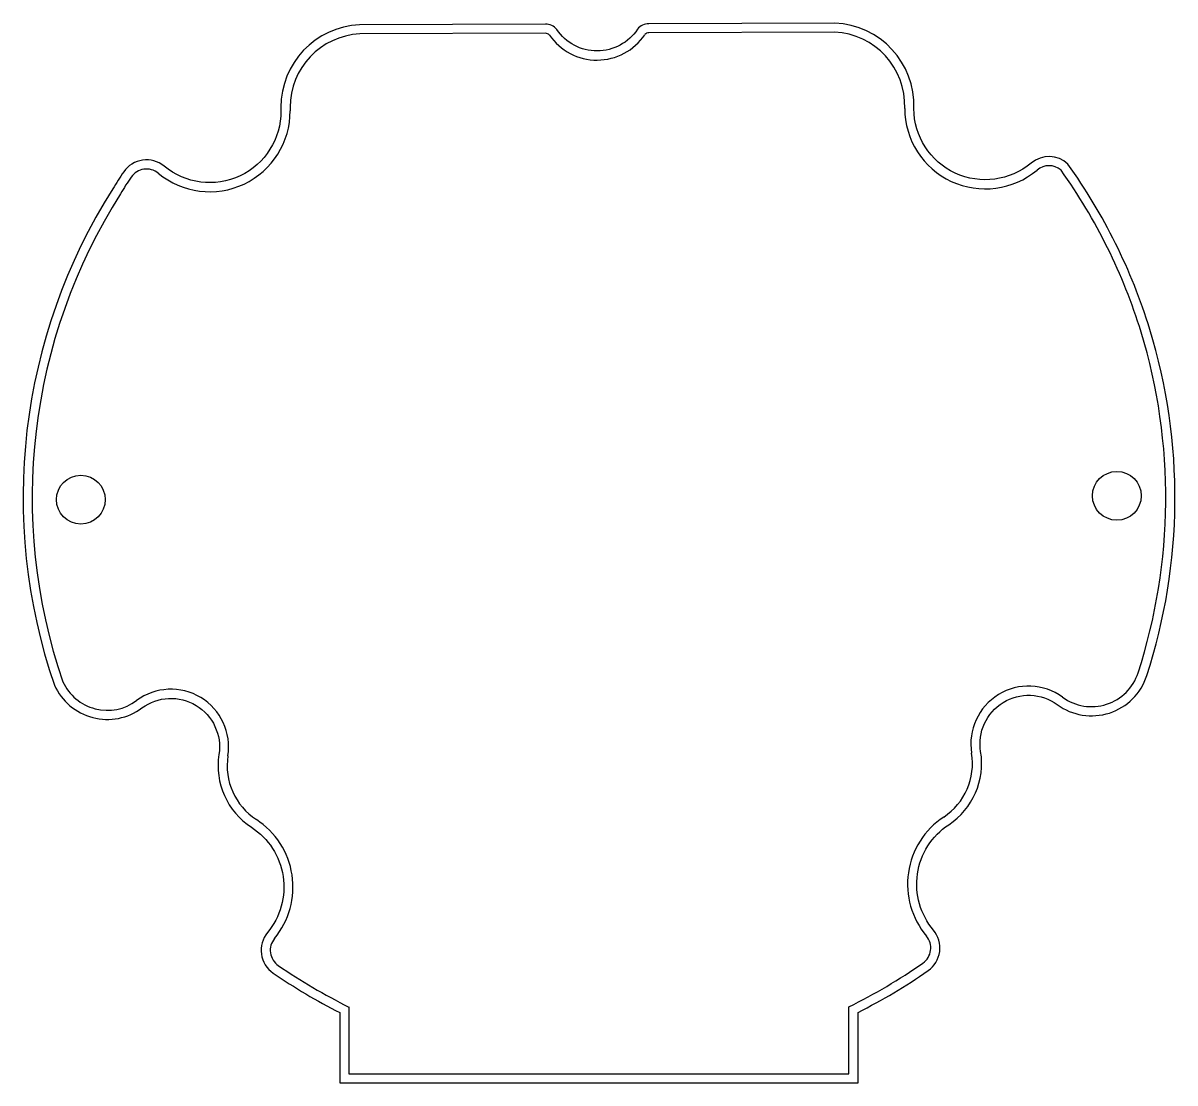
# Model space of a CAD drawing. Header units: millimetres. Extents: x -18.9 to 18.9, y -19.2 to 15.6.
import ezdxf

# ---------------------------------------------------------------- set-up
doc = ezdxf.new("R2010")
doc.units = ezdxf.units.MM
doc.layers.get('0').update_dxf_attribs({"linetype": 'CONTINUOUS'})

msp = doc.modelspace()

# ---------------------------------------------------------------- linework, layer by layer
for p, q in [((-1.753, 15.237), (-7.848, 15.214)), ((7.734, 15.272), (1.639, 15.249)), ((-10.135, 12.807), (-10.133, 12.693)), ((-8.206, -16.708), (-8.206, -18.9)), ((8.206, -18.9), (8.206, -16.7)), ((-8.206, -18.9), (8.206, -18.9))]:
    msp.add_line(p, q)
msp.add_lwpolyline([(-8.506, -16.893), (-8.506, -19.2), (8.506, -19.2), (8.506, -16.885, 0.035188), (10.803, -15.516, 0.440764), (10.979, -14.188, -0.44823), (11.482, -10.727, 0.2952), (12.529, -8.331, -0.670873), (15.042, -6.787, 0.510846), (17.982, -5.838, 0.153786), (18.081, 5.523, 0.080515), (15.391, 10.947, 0.379582), (14.187, 10.979, -0.635981), (10.337, 12.765, 0.413661), (7.74, 15.572), (1.64, 15.549, 0.230917), (1.266, 15.369, -0.534541), (-1.383, 15.359, 0.23246), (-1.756, 15.537), (-7.856, 15.514, 0.401516), (-10.435, 12.804), (-10.433, 12.689, -0.63647), (-14.271, 10.877, 0.440049), (-15.595, 10.689, 0.022193), (-15.955, 10.129, 0.228079), (-17.87, -6.15, 0.479223), (-14.995, -6.898, -0.670873), (-12.47, -8.423, 0.295504), (-11.404, -10.811, -0.448236), (-10.877, -14.269, 0.440951), (-10.691, -15.595, 0.031359)], format="xyb", close=True)
for centre in [(16.999, 0.062), (-17.001, -0.063)]:
    msp.add_circle(centre, 0.8)
for centre, radius, start, end in [((-7.73, 12.812), 2.405, 92.8203, 180.114), ((-1.75, 15.068), 0.169, 41.2059, 91.1057), ((-0.061, 16.249), 1.893, 214.4129, 325.987), ((1.638, 15.077), 0.173, 89.8013, 138.8968), ((7.633, 12.867), 2.406, -2.3005, 87.5799), ((-12.775, 12.68), 2.643, -129.6642, 0.2814), ((12.68, 12.774), 2.643, 180.0594, 310.024), ((-14.847, 10.176), 0.607, 50.6324, 145.7664), ((14.77, 10.284), 0.608, 49.4124, 130.024), ((0.003, -0.063), 18.621, 17.1732, 35.4846), ((-9.467, 6.356), 7.206, 144.7228, 149.8735), ((0.002, 0), 18.6, 147.5758, 198.9428), ((0, 0), 18.605, -17.9858, 16.9839), ((-16.132, -5.368), 1.606, 204.6715, 306.6257), ((16.168, -5.249), 1.606, 233.7821, 342.0282), ((-14.045, -8.178), 1.894, -8.8449, 126.5869), ((14.102, -8.074), 1.894, 53.834, 189.2659), ((-10.093, -8.794), 2.106, 171.1236, 236.9773), ((10.153, -8.719), 2.107, -56.4995, 9.2855), ((-12.682, -12.775), 2.643, -39.6108, 56.9644), ((12.773, -12.681), 2.643, 123.4606, 220.0308), ((-10.178, -14.847), 0.607, 140.3892, 235.5378), ((10.285, -14.772), 0.607, -55.1186, 40.0124), ((0.733, 1.151), 19.972, 235.7003, 243.4089), ((-0.061, 0.097), 18.721, 296.2068, 304.8313)]:
    msp.add_arc(centre, radius, start, end)

doc.saveas('drawing.dxf')
